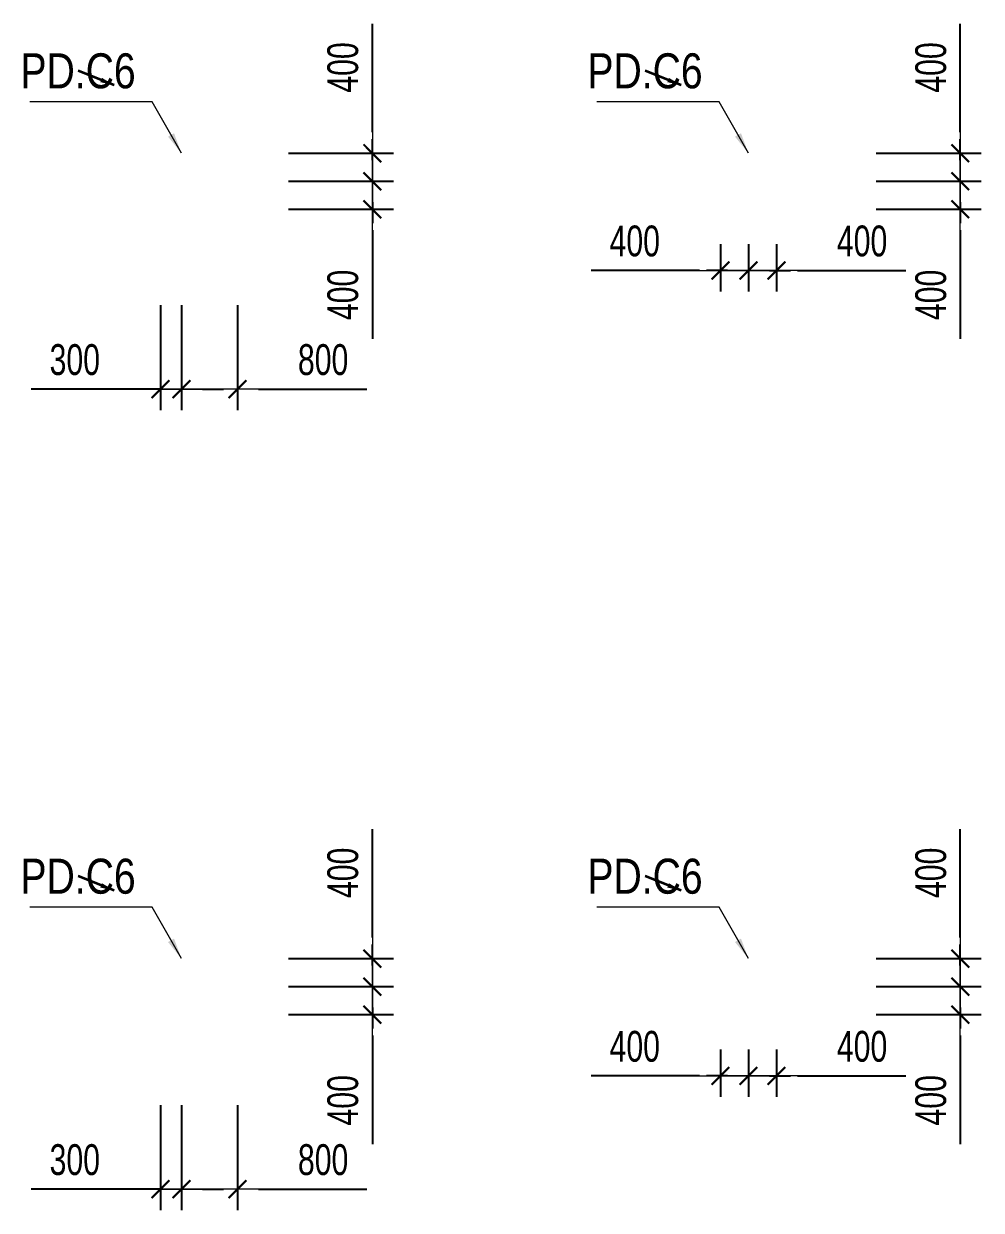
# Model space of a CAD drawing. Header units: millimetres. Extents: x -259680 to 286077, y 2206 to 90611.
# Drawn here: x 15646 to 29327, y 2206 to 19149 of the extents above; entities that cross this region are included whole.
import ezdxf
from ezdxf.enums import TextEntityAlignment as Align

# ---------------------------------------------------------------- set-up
doc = ezdxf.new("R2010")
doc.units = ezdxf.units.MM
doc.layers.get('Defpoints').update_dxf_attribs({"color": 151, "lineweight": 9})
for name, color, linetype, lineweight in [('$0$C1', 20, 'Continuous', 35), ('$1$NDC_S_ANNO', 7, 'Continuous', 20), ('$1$NDC_S_DIM', 1, 'Continuous', 15), ('NDC_S_DIM', 1, 'Continuous', 15)]:
    doc.layers.add(name, color=color, linetype=linetype, lineweight=lineweight)
doc.styles.add('$1$NDC_DIM', font='', dxfattribs={"width": 0.75})
doc.styles.add('$2$ARIAL', font='arial.ttf', dxfattribs={"width": 0.8})
doc.styles.add('NDC_DIM', font='', dxfattribs={"width": 0.75})
doc.styles.get('$1$NDC_DIM').set_extended_font_data('Dotum')
doc.styles.get('NDC_DIM').set_extended_font_data('Dotum')
doc.dimstyles.new('$0$NDC_dim_150', dxfattribs={"dimscale": 150, "dimtxt": 2.2, "dimasz": 1.5, "dimexe": 1.5, "dimexo": 2.5, "dimgap": 1, "dimtad": 1, "dimdec": 0, "dimzin": 0, "dimdsep": 46, "dimtxsty": '$1$NDC_DIM', "dimblk": '$1$DIMMARK', "dimcen": 0.09, "dimdle": 1.2, "dimclrd": 1, "dimclre": 1, "dimclrt": 3, "dimadec": 0, "dimazin": 0, "dimtfac": 1, "dimtdec": 0, "dimtix": 1, "dimtofl": 0, "dimtmove": 0, "dimatfit": 3, "dimfxl": 0, "dimtolj": 1, "dimtzin": 0, "dimarcsym": 0})
doc.dimstyles.new('$1$NDC_dim_iso', dxfattribs={"dimtxt": 2.2, "dimasz": 1, "dimexe": 1.5, "dimexo": 2.5, "dimgap": 1, "dimtad": 1, "dimdec": 0, "dimzin": 0, "dimdsep": 46, "dimtxsty": '$1$NDC_DIM', "dimblk": '$1$DIMMARK', "dimcen": 0.09, "dimdle": 1.2, "dimclrd": 1, "dimclre": 1, "dimclrt": 3, "dimadec": 0, "dimazin": 0, "dimtfac": 1, "dimtdec": 0, "dimtix": 1, "dimtofl": 0, "dimtmove": 0, "dimatfit": 3, "dimfxl": 0, "dimtolj": 1, "dimtzin": 0, "dimarcsym": 0})
doc.dimstyles.new('NDC_dim_200', dxfattribs={"dimscale": 200, "dimtxt": 2.2, "dimasz": 1.5, "dimexe": 1.5, "dimexo": 2.5, "dimgap": 1, "dimtad": 1, "dimdec": 0, "dimzin": 0, "dimdsep": 46, "dimtxsty": 'NDC_DIM', "dimblk": 'DIMMARK', "dimcen": 0.09, "dimdle": 1.2, "dimclrd": 1, "dimclre": 1, "dimclrt": 3, "dimadec": 0, "dimazin": 0, "dimtfac": 1, "dimtdec": 0, "dimtix": 1, "dimtofl": 0, "dimtmove": 0, "dimatfit": 3, "dimfxl": 0, "dimtolj": 1, "dimtzin": 0, "dimarcsym": 0})

# ---------------------------------------------------------------- blocks, each defined once
blk = doc.blocks.new('$1$DIMMARK')
at = {"layer": '$1$NDC_S_DIM', "color": 1}
blk.add_line((-1.5, 0), (1, 0), dxfattribs=at)
at = {"layer": '$1$NDC_S_DIM', "color": 2, "const_width": 0.1}
blk.add_lwpolyline([(-0.424, -0.424), (0.424, 0.424)], dxfattribs=at)
blk = doc.blocks.new('DIMMARK')
at = {"layer": 'NDC_S_DIM', "color": 1}
blk.add_line((-1.5, 0), (1, 0), dxfattribs=at)
at = {"layer": 'NDC_S_DIM', "color": 2, "const_width": 0.1}
blk.add_lwpolyline([(-0.424, -0.424), (0.424, 0.424)], dxfattribs=at)
blk = doc.blocks.new('*D1200')
at = {"layer": 'Defpoints', "color": 0, "ltscale": 100, "transparency": 16777216}
for p in [(18700, 17300), (20627, 17300), (18700, 16900)]:
    blk.add_point(p, dxfattribs=at)
at = {"layer": 'NDC_S_DIM', "color": 1, "lineweight": -2, "ltscale": 100, "transparency": 16777216}
for p, q in [((20627, 17600), (20627, 19149)), ((19427, 17300), (20927, 17300)), ((19427, 16900), (20927, 16900)), ((20627, 16600), (20627, 16300))]:
    blk.add_line(p, q, dxfattribs=at)
at = {"layer": 'NDC_S_DIM', "color": 1, "lineweight": -2, "ltscale": 100, "transparency": 16777216, "xscale": 300, "yscale": 300, "zscale": 300}
for p, rotation in [((20627, 17300), 270), ((20627, 16900), 90)]:
    blk.add_blockref('DIMMARK', p, dxfattribs=dict(at, rotation=rotation))
at = {"layer": 'NDC_S_DIM', "color": 3, "ltscale": 100, "transparency": 16777216, "insert": (20207, 18524), "char_height": 440, "attachment_point": 5, "rotation": 90, "style": 'NDC_DIM'}
blk.add_mtext('\\A1;400', dxfattribs=at)
blk = doc.blocks.new('*D1201')
at = {"layer": 'Defpoints', "color": 0, "ltscale": 100, "transparency": 16777216}
for p in [(18700, 16900), (20627, 16900), (18700, 16500)]:
    blk.add_point(p, dxfattribs=at)
at = {"layer": 'NDC_S_DIM', "color": 1, "lineweight": -2, "ltscale": 100, "transparency": 16777216}
for p, q in [((20627, 17200), (20627, 17500)), ((19427, 16900), (20927, 16900)), ((19427, 16500), (20927, 16500)), ((20627, 16200), (20627, 14651))]:
    blk.add_line(p, q, dxfattribs=at)
at = {"layer": 'NDC_S_DIM', "color": 1, "lineweight": -2, "ltscale": 100, "transparency": 16777216, "xscale": 300, "yscale": 300, "zscale": 300}
for p, rotation in [((20627, 16900), 270), ((20627, 16500), 90)]:
    blk.add_blockref('DIMMARK', p, dxfattribs=dict(at, rotation=rotation))
at = {"layer": 'NDC_S_DIM', "color": 3, "ltscale": 100, "transparency": 16777216, "insert": (20207, 15276), "char_height": 440, "attachment_point": 5, "rotation": 90, "style": 'NDC_DIM'}
blk.add_mtext('\\A1;400', dxfattribs=at)
blk = doc.blocks.new('*D1202')
at = {"layer": 'Defpoints', "color": 0, "ltscale": 100, "transparency": 16777216}
for p in [(26000, 16500), (26400, 16500), (26400, 15624)]:
    blk.add_point(p, dxfattribs=at)
at = {"layer": 'NDC_S_DIM', "color": 1, "lineweight": -2, "ltscale": 100, "transparency": 16777216}
for p, q in [((26000, 16000), (26000, 15324)), ((26400, 16000), (26400, 15324)), ((25700, 15624), (25400, 15624)), ((26700, 15624), (28249, 15624))]:
    blk.add_line(p, q, dxfattribs=at)
at = {"layer": 'NDC_S_DIM', "color": 1, "lineweight": -2, "ltscale": 100, "transparency": 16777216, "xscale": 300, "yscale": 300, "zscale": 300}
blk.add_blockref('DIMMARK', (26000, 15624), dxfattribs=at)
at = {"layer": 'NDC_S_DIM', "color": 1, "lineweight": -2, "ltscale": 100, "transparency": 16777216, "xscale": 300, "yscale": 300, "zscale": 300, "rotation": 180}
blk.add_blockref('DIMMARK', (26400, 15624), dxfattribs=at)
at = {"layer": 'NDC_S_DIM', "color": 3, "ltscale": 100, "transparency": 16777216, "insert": (27624, 16044), "char_height": 440, "attachment_point": 5, "style": 'NDC_DIM'}
blk.add_mtext('\\A1;400', dxfattribs=at)
blk = doc.blocks.new('*D1203')
at = {"layer": 'Defpoints', "color": 0, "ltscale": 100, "transparency": 16777216}
for p in [(25600, 16500), (26000, 16500), (26000, 15624)]:
    blk.add_point(p, dxfattribs=at)
at = {"layer": 'NDC_S_DIM', "color": 1, "lineweight": -2, "ltscale": 100, "transparency": 16777216}
for p, q in [((25600, 16000), (25600, 15324)), ((26000, 16000), (26000, 15324)), ((25300, 15624), (23751, 15624)), ((26300, 15624), (26600, 15624))]:
    blk.add_line(p, q, dxfattribs=at)
at = {"layer": 'NDC_S_DIM', "color": 1, "lineweight": -2, "ltscale": 100, "transparency": 16777216, "xscale": 300, "yscale": 300, "zscale": 300}
blk.add_blockref('DIMMARK', (25600, 15624), dxfattribs=at)
at = {"layer": 'NDC_S_DIM', "color": 1, "lineweight": -2, "ltscale": 100, "transparency": 16777216, "xscale": 300, "yscale": 300, "zscale": 300, "rotation": 180}
blk.add_blockref('DIMMARK', (26000, 15624), dxfattribs=at)
at = {"layer": 'NDC_S_DIM', "color": 3, "ltscale": 100, "transparency": 16777216, "insert": (24376, 16044), "char_height": 440, "attachment_point": 5, "style": 'NDC_DIM'}
blk.add_mtext('\\A1;400', dxfattribs=at)
blk = doc.blocks.new('*D1204')
at = {"layer": 'Defpoints', "color": 0, "ltscale": 100, "transparency": 16777216}
for p in [(26400, 17300), (29027, 17300), (26400, 16900)]:
    blk.add_point(p, dxfattribs=at)
at = {"layer": 'NDC_S_DIM', "color": 1, "lineweight": -2, "ltscale": 100, "transparency": 16777216}
for p, q in [((29027, 17600), (29027, 19149)), ((27827, 17300), (29327, 17300)), ((27827, 16900), (29327, 16900)), ((29027, 16600), (29027, 16300))]:
    blk.add_line(p, q, dxfattribs=at)
at = {"layer": 'NDC_S_DIM', "color": 1, "lineweight": -2, "ltscale": 100, "transparency": 16777216, "xscale": 300, "yscale": 300, "zscale": 300}
for p, rotation in [((29027, 17300), 270), ((29027, 16900), 90)]:
    blk.add_blockref('DIMMARK', p, dxfattribs=dict(at, rotation=rotation))
at = {"layer": 'NDC_S_DIM', "color": 3, "ltscale": 100, "transparency": 16777216, "insert": (28607, 18524), "char_height": 440, "attachment_point": 5, "rotation": 90, "style": 'NDC_DIM'}
blk.add_mtext('\\A1;400', dxfattribs=at)
blk = doc.blocks.new('*D1205')
at = {"layer": 'Defpoints', "color": 0, "ltscale": 100, "transparency": 16777216}
for p in [(26400, 16900), (29027, 16900), (26400, 16500)]:
    blk.add_point(p, dxfattribs=at)
at = {"layer": 'NDC_S_DIM', "color": 1, "lineweight": -2, "ltscale": 100, "transparency": 16777216}
for p, q in [((29027, 17200), (29027, 17500)), ((27827, 16900), (29327, 16900)), ((27827, 16500), (29327, 16500)), ((29027, 16200), (29027, 14651))]:
    blk.add_line(p, q, dxfattribs=at)
at = {"layer": 'NDC_S_DIM', "color": 1, "lineweight": -2, "ltscale": 100, "transparency": 16777216, "xscale": 300, "yscale": 300, "zscale": 300}
for p, rotation in [((29027, 16900), 270), ((29027, 16500), 90)]:
    blk.add_blockref('DIMMARK', p, dxfattribs=dict(at, rotation=rotation))
at = {"layer": 'NDC_S_DIM', "color": 3, "ltscale": 100, "transparency": 16777216, "insert": (28607, 15276), "char_height": 440, "attachment_point": 5, "rotation": 90, "style": 'NDC_DIM'}
blk.add_mtext('\\A1;400', dxfattribs=at)
blk = doc.blocks.new('*D1218')
at = {"layer": 'Defpoints', "color": 0, "ltscale": 100, "transparency": 16777216}
for p in [(18700, 5800), (20627, 5800), (18700, 5400)]:
    blk.add_point(p, dxfattribs=at)
at = {"layer": 'NDC_S_DIM', "color": 1, "lineweight": -2, "ltscale": 100, "transparency": 16777216}
for p, q in [((20627, 6100), (20627, 7649)), ((19427, 5800), (20927, 5800)), ((19427, 5400), (20927, 5400)), ((20627, 5100), (20627, 4800))]:
    blk.add_line(p, q, dxfattribs=at)
at = {"layer": 'NDC_S_DIM', "color": 1, "lineweight": -2, "ltscale": 100, "transparency": 16777216, "xscale": 300, "yscale": 300, "zscale": 300}
for p, rotation in [((20627, 5800), 270), ((20627, 5400), 90)]:
    blk.add_blockref('DIMMARK', p, dxfattribs=dict(at, rotation=rotation))
at = {"layer": 'NDC_S_DIM', "color": 3, "ltscale": 100, "transparency": 16777216, "insert": (20207, 7024), "char_height": 440, "attachment_point": 5, "rotation": 90, "style": 'NDC_DIM'}
blk.add_mtext('\\A1;400', dxfattribs=at)
blk = doc.blocks.new('*D1219')
at = {"layer": 'Defpoints', "color": 0, "ltscale": 100, "transparency": 16777216}
for p in [(18700, 5400), (20627, 5400), (18700, 5000)]:
    blk.add_point(p, dxfattribs=at)
at = {"layer": 'NDC_S_DIM', "color": 1, "lineweight": -2, "ltscale": 100, "transparency": 16777216}
for p, q in [((20627, 5700), (20627, 6000)), ((19427, 5400), (20927, 5400)), ((19427, 5000), (20927, 5000)), ((20627, 4700), (20627, 3151))]:
    blk.add_line(p, q, dxfattribs=at)
at = {"layer": 'NDC_S_DIM', "color": 1, "lineweight": -2, "ltscale": 100, "transparency": 16777216, "xscale": 300, "yscale": 300, "zscale": 300}
for p, rotation in [((20627, 5400), 270), ((20627, 5000), 90)]:
    blk.add_blockref('DIMMARK', p, dxfattribs=dict(at, rotation=rotation))
at = {"layer": 'NDC_S_DIM', "color": 3, "ltscale": 100, "transparency": 16777216, "insert": (20207, 3776), "char_height": 440, "attachment_point": 5, "rotation": 90, "style": 'NDC_DIM'}
blk.add_mtext('\\A1;400', dxfattribs=at)
blk = doc.blocks.new('*D1220')
at = {"layer": 'Defpoints', "color": 0, "ltscale": 100, "transparency": 16777216}
for p in [(26000, 5000), (26400, 5000), (26400, 4124)]:
    blk.add_point(p, dxfattribs=at)
at = {"layer": 'NDC_S_DIM', "color": 1, "lineweight": -2, "ltscale": 100, "transparency": 16777216}
for p, q in [((26000, 4500), (26000, 3824)), ((26400, 4500), (26400, 3824)), ((25700, 4124), (25400, 4124)), ((26700, 4124), (28249, 4124))]:
    blk.add_line(p, q, dxfattribs=at)
at = {"layer": 'NDC_S_DIM', "color": 1, "lineweight": -2, "ltscale": 100, "transparency": 16777216, "xscale": 300, "yscale": 300, "zscale": 300}
blk.add_blockref('DIMMARK', (26000, 4124), dxfattribs=at)
at = {"layer": 'NDC_S_DIM', "color": 1, "lineweight": -2, "ltscale": 100, "transparency": 16777216, "xscale": 300, "yscale": 300, "zscale": 300, "rotation": 180}
blk.add_blockref('DIMMARK', (26400, 4124), dxfattribs=at)
at = {"layer": 'NDC_S_DIM', "color": 3, "ltscale": 100, "transparency": 16777216, "insert": (27624, 4544), "char_height": 440, "attachment_point": 5, "style": 'NDC_DIM'}
blk.add_mtext('\\A1;400', dxfattribs=at)
blk = doc.blocks.new('*D1221')
at = {"layer": 'Defpoints', "color": 0, "ltscale": 100, "transparency": 16777216}
for p in [(25600, 5000), (26000, 5000), (26000, 4124)]:
    blk.add_point(p, dxfattribs=at)
at = {"layer": 'NDC_S_DIM', "color": 1, "lineweight": -2, "ltscale": 100, "transparency": 16777216}
for p, q in [((25600, 4500), (25600, 3824)), ((26000, 4500), (26000, 3824)), ((25300, 4124), (23751, 4124)), ((26300, 4124), (26600, 4124))]:
    blk.add_line(p, q, dxfattribs=at)
at = {"layer": 'NDC_S_DIM', "color": 1, "lineweight": -2, "ltscale": 100, "transparency": 16777216, "xscale": 300, "yscale": 300, "zscale": 300}
blk.add_blockref('DIMMARK', (25600, 4124), dxfattribs=at)
at = {"layer": 'NDC_S_DIM', "color": 1, "lineweight": -2, "ltscale": 100, "transparency": 16777216, "xscale": 300, "yscale": 300, "zscale": 300, "rotation": 180}
blk.add_blockref('DIMMARK', (26000, 4124), dxfattribs=at)
at = {"layer": 'NDC_S_DIM', "color": 3, "ltscale": 100, "transparency": 16777216, "insert": (24376, 4544), "char_height": 440, "attachment_point": 5, "style": 'NDC_DIM'}
blk.add_mtext('\\A1;400', dxfattribs=at)
blk = doc.blocks.new('*D1222')
at = {"layer": 'Defpoints', "color": 0, "ltscale": 100, "transparency": 16777216}
for p in [(26400, 5800), (29027, 5800), (26400, 5400)]:
    blk.add_point(p, dxfattribs=at)
at = {"layer": 'NDC_S_DIM', "color": 1, "lineweight": -2, "ltscale": 100, "transparency": 16777216}
for p, q in [((29027, 6100), (29027, 7649)), ((27827, 5800), (29327, 5800)), ((27827, 5400), (29327, 5400)), ((29027, 5100), (29027, 4800))]:
    blk.add_line(p, q, dxfattribs=at)
at = {"layer": 'NDC_S_DIM', "color": 1, "lineweight": -2, "ltscale": 100, "transparency": 16777216, "xscale": 300, "yscale": 300, "zscale": 300}
for p, rotation in [((29027, 5800), 270), ((29027, 5400), 90)]:
    blk.add_blockref('DIMMARK', p, dxfattribs=dict(at, rotation=rotation))
at = {"layer": 'NDC_S_DIM', "color": 3, "ltscale": 100, "transparency": 16777216, "insert": (28607, 7024), "char_height": 440, "attachment_point": 5, "rotation": 90, "style": 'NDC_DIM'}
blk.add_mtext('\\A1;400', dxfattribs=at)
blk = doc.blocks.new('*D1223')
at = {"layer": 'Defpoints', "color": 0, "ltscale": 100, "transparency": 16777216}
for p in [(26400, 5400), (29027, 5400), (26400, 5000)]:
    blk.add_point(p, dxfattribs=at)
at = {"layer": 'NDC_S_DIM', "color": 1, "lineweight": -2, "ltscale": 100, "transparency": 16777216}
for p, q in [((29027, 5700), (29027, 6000)), ((27827, 5400), (29327, 5400)), ((27827, 5000), (29327, 5000)), ((29027, 4700), (29027, 3151))]:
    blk.add_line(p, q, dxfattribs=at)
at = {"layer": 'NDC_S_DIM', "color": 1, "lineweight": -2, "ltscale": 100, "transparency": 16777216, "xscale": 300, "yscale": 300, "zscale": 300}
for p, rotation in [((29027, 5400), 270), ((29027, 5000), 90)]:
    blk.add_blockref('DIMMARK', p, dxfattribs=dict(at, rotation=rotation))
at = {"layer": 'NDC_S_DIM', "color": 3, "ltscale": 100, "transparency": 16777216, "insert": (28607, 3776), "char_height": 440, "attachment_point": 5, "rotation": 90, "style": 'NDC_DIM'}
blk.add_mtext('\\A1;400', dxfattribs=at)
blk = doc.blocks.new('*D1986')
at = {"layer": 'Defpoints', "color": 0, "ltscale": 100, "transparency": 16777216}
for p in [(17900, 16500), (18700, 16500), (18700, 13930)]:
    blk.add_point(p, dxfattribs=at)
at = {"layer": 'NDC_S_DIM', "color": 1, "lineweight": -2, "ltscale": 100, "transparency": 16777216}
for p, q in [((17900, 15130), (17900, 13630)), ((18700, 15130), (18700, 13630)), ((17600, 13930), (17300, 13930)), ((19000, 13930), (20549, 13930))]:
    blk.add_line(p, q, dxfattribs=at)
at = {"layer": 'NDC_S_DIM', "color": 1, "lineweight": -2, "ltscale": 100, "transparency": 16777216, "xscale": 300, "yscale": 300, "zscale": 300}
blk.add_blockref('DIMMARK', (17900, 13930), dxfattribs=at)
at = {"layer": 'NDC_S_DIM', "color": 1, "lineweight": -2, "ltscale": 100, "transparency": 16777216, "xscale": 300, "yscale": 300, "zscale": 300, "rotation": 180}
blk.add_blockref('DIMMARK', (18700, 13930), dxfattribs=at)
at = {"layer": 'NDC_S_DIM', "color": 3, "ltscale": 100, "transparency": 16777216, "insert": (19924, 14350), "char_height": 440, "attachment_point": 5, "style": 'NDC_DIM'}
blk.add_mtext('\\A1;800', dxfattribs=at)
blk = doc.blocks.new('*D1987')
at = {"layer": 'Defpoints', "color": 0, "ltscale": 100, "transparency": 16777216}
for p in [(17600, 16500), (17900, 16500), (17900, 13930)]:
    blk.add_point(p, dxfattribs=at)
at = {"layer": 'NDC_S_DIM', "color": 1, "lineweight": -2, "ltscale": 100, "transparency": 16777216}
for p, q in [((17600, 15130), (17600, 13630)), ((17900, 15130), (17900, 13630)), ((17300, 13930), (15751, 13930)), ((18200, 13930), (18500, 13930))]:
    blk.add_line(p, q, dxfattribs=at)
at = {"layer": 'NDC_S_DIM', "color": 1, "lineweight": -2, "ltscale": 100, "transparency": 16777216, "xscale": 300, "yscale": 300, "zscale": 300}
blk.add_blockref('DIMMARK', (17600, 13930), dxfattribs=at)
at = {"layer": 'NDC_S_DIM', "color": 1, "lineweight": -2, "ltscale": 100, "transparency": 16777216, "xscale": 300, "yscale": 300, "zscale": 300, "rotation": 180}
blk.add_blockref('DIMMARK', (17900, 13930), dxfattribs=at)
at = {"layer": 'NDC_S_DIM', "color": 3, "ltscale": 100, "transparency": 16777216, "insert": (16376, 14350), "char_height": 440, "attachment_point": 5, "style": 'NDC_DIM'}
blk.add_mtext('\\A1;300', dxfattribs=at)
blk = doc.blocks.new('*D1988')
at = {"layer": 'Defpoints', "color": 0, "ltscale": 100, "transparency": 16777216}
for p in [(17900, 5000), (18700, 5000), (18700, 2506)]:
    blk.add_point(p, dxfattribs=at)
at = {"layer": 'NDC_S_DIM', "color": 1, "lineweight": -2, "ltscale": 100, "transparency": 16777216}
for p, q in [((17900, 3706), (17900, 2206)), ((18700, 3706), (18700, 2206)), ((17600, 2506), (17300, 2506)), ((19000, 2506), (20549, 2506))]:
    blk.add_line(p, q, dxfattribs=at)
at = {"layer": 'NDC_S_DIM', "color": 1, "lineweight": -2, "ltscale": 100, "transparency": 16777216, "xscale": 300, "yscale": 300, "zscale": 300}
blk.add_blockref('DIMMARK', (17900, 2506), dxfattribs=at)
at = {"layer": 'NDC_S_DIM', "color": 1, "lineweight": -2, "ltscale": 100, "transparency": 16777216, "xscale": 300, "yscale": 300, "zscale": 300, "rotation": 180}
blk.add_blockref('DIMMARK', (18700, 2506), dxfattribs=at)
at = {"layer": 'NDC_S_DIM', "color": 3, "ltscale": 100, "transparency": 16777216, "insert": (19924, 2926), "char_height": 440, "attachment_point": 5, "style": 'NDC_DIM'}
blk.add_mtext('\\A1;800', dxfattribs=at)
blk = doc.blocks.new('*D1989')
at = {"layer": 'Defpoints', "color": 0, "ltscale": 100, "transparency": 16777216}
for p in [(17600, 5000), (17900, 5000), (17900, 2506)]:
    blk.add_point(p, dxfattribs=at)
at = {"layer": 'NDC_S_DIM', "color": 1, "lineweight": -2, "ltscale": 100, "transparency": 16777216}
for p, q in [((17600, 3706), (17600, 2206)), ((17900, 3706), (17900, 2206)), ((17300, 2506), (15751, 2506)), ((18200, 2506), (18500, 2506))]:
    blk.add_line(p, q, dxfattribs=at)
at = {"layer": 'NDC_S_DIM', "color": 1, "lineweight": -2, "ltscale": 100, "transparency": 16777216, "xscale": 300, "yscale": 300, "zscale": 300}
blk.add_blockref('DIMMARK', (17600, 2506), dxfattribs=at)
at = {"layer": 'NDC_S_DIM', "color": 1, "lineweight": -2, "ltscale": 100, "transparency": 16777216, "xscale": 300, "yscale": 300, "zscale": 300, "rotation": 180}
blk.add_blockref('DIMMARK', (17900, 2506), dxfattribs=at)
at = {"layer": 'NDC_S_DIM', "color": 3, "ltscale": 100, "transparency": 16777216, "insert": (16376, 2926), "char_height": 440, "attachment_point": 5, "style": 'NDC_DIM'}
blk.add_mtext('\\A1;300', dxfattribs=at)
blk = doc.blocks.new('*U212')
at = {"layer": '$1$NDC_S_ANNO', "ltscale": 0.8, "style": '$2$ARIAL', "width": 0.8}
blk.add_attdef('TEN', text='', height=2.5, dxfattribs=at).set_placement((-2.578, 1.026), align=Align.MIDDLE_CENTER)
at = {"layer": '$1$NDC_S_ANNO', "ltscale": 0.8, "style": '$2$ARIAL', "width": 0.8, "flags": 1}
blk.add_attdef('CHU_THICH', text='', height=2.5, dxfattribs=at).set_placement((0, 0), align=Align.MIDDLE_CENTER)
at = {"layer": 'Defpoints'}
blk.add_leader([(0, 0), (-2.578, 1.026)], dimstyle='$1$NDC_dim_iso', override={"dimgap": 0.625, "dimtad": 0}, dxfattribs=at)
blk = doc.blocks.new('$0$co t check')
at = {"layer": '$0$C1', "xscale": 200, "yscale": 200, "zscale": 200}
for p in [(14898, 18271), (22998, 18271), (14898, 6771), (22998, 6771)]:
    blk.add_blockref('*U212', p, dxfattribs=at).add_auto_attribs({'TEN': 'PD.C6'})
at = {"layer": '$0$C1'}
for points in [[(15859, 17300), (15442, 18032), (13693, 18032)], [(23959, 17300), (23542, 18032), (21793, 18032)], [(15859, 5800), (15442, 6532), (13693, 6532)], [(23959, 5800), (23542, 6532), (21793, 6532)]]:
    blk.add_leader(points, dimstyle='$0$NDC_dim_150', override={"dimasz": 2, "dimgap": 1, "dimtad": 0}, dxfattribs=at)

msp = doc.modelspace()

# ---------------------------------------------------------------- block references
at = {"layer": '$1$NDC_S_DIM'}
msp.add_blockref('$0$co t check', (2040.6, 0), dxfattribs=at)

# ---------------------------------------------------------------- dimensions: what is measured, and where the dimension line sits
at = {"layer": 'NDC_S_DIM', "ltscale": 100}
for base, p1, p2, picture, middle in [((20626.7, 17300), (18700, 16900), (18700, 17300), '*D1200', (20626.7, 18524.3)), ((29026.7, 17300), (26400, 16900), (26400, 17300), '*D1204', (29026.7, 18524.3)), ((20626.7, 16900), (18700, 16500), (18700, 16900), '*D1201', (20626.7, 15275.7)), ((29026.7, 16900), (26400, 16500), (26400, 16900), '*D1205', (29026.7, 15275.7)), ((20626.7, 5800), (18700, 5400), (18700, 5800), '*D1218', (20626.7, 7024.3)), ((29026.7, 5800), (26400, 5400), (26400, 5800), '*D1222', (29026.7, 7024.3)), ((20626.7, 5400), (18700, 5000), (18700, 5400), '*D1219', (20626.7, 3775.7)), ((29026.7, 5400), (26400, 5000), (26400, 5400), '*D1223', (29026.7, 3775.7))]:
    dim = msp.add_linear_dim(base=base, p1=p1, p2=p2, angle=90, dimstyle='NDC_dim_200', dxfattribs=at)
    dim.commit()
    dim.dimension.update_dxf_attribs({"geometry": picture, "text_midpoint": middle, "dimtype": 160})
for base, p1, p2, picture, middle in [((17900, 13930.2), (17600, 16500), (17900, 16500), '*D1987', (16375.7, 13930.2)), ((18700, 13930.2), (17900, 16500), (18700, 16500), '*D1986', (19924.3, 13930.2)), ((26000, 15624.4), (25600, 16500), (26000, 16500), '*D1203', (24375.7, 15624.4)), ((26400, 15624.4), (26000, 16500), (26400, 16500), '*D1202', (27624.3, 15624.4)), ((17900, 2505.9), (17600, 5000), (17900, 5000), '*D1989', (16375.7, 2505.9)), ((18700, 2505.9), (17900, 5000), (18700, 5000), '*D1988', (19924.3, 2505.9)), ((26000, 4124.4), (25600, 5000), (26000, 5000), '*D1221', (24375.7, 4124.4)), ((26400, 4124.4), (26000, 5000), (26400, 5000), '*D1220', (27624.3, 4124.4))]:
    dim = msp.add_linear_dim(base=base, p1=p1, p2=p2, dimstyle='NDC_dim_200', dxfattribs=at)
    dim.commit()
    dim.dimension.update_dxf_attribs({"geometry": picture, "text_midpoint": middle, "dimtype": 160})

doc.saveas('drawing.dxf')
